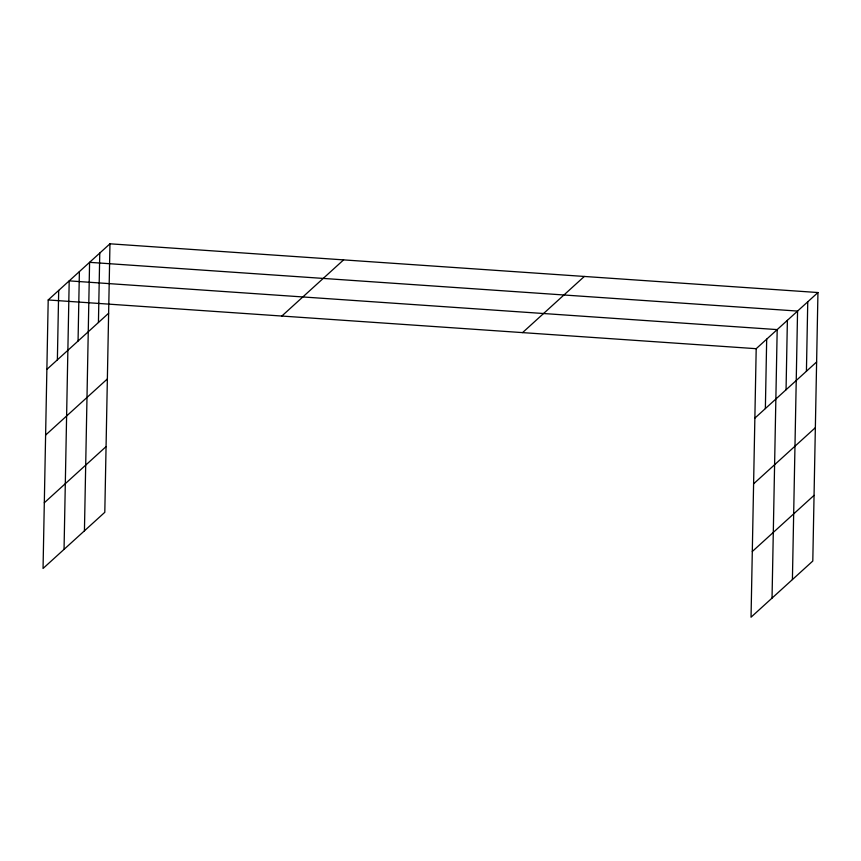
<?xml version="1.0" encoding="UTF-8"?>
<svg xmlns="http://www.w3.org/2000/svg" width="861" height="861" viewBox="0 0 861 861"><rect width="100%" height="100%" fill="white"/><g stroke="black" fill="none" stroke-linecap="round" stroke-linejoin="round"><path stroke-width="1.29" d="M109.96 243.803L48.205 299.962L43.05 568.464L104.805 512.306L109.96 243.803L817.95 292.536L812.795 561.038L751.04 617.197L756.195 348.694L817.95 292.536M57.375 359.855L58.699 290.415M64.048 549.372L69.203 280.869L777.192 329.602L772.037 598.104M78.06 341.042L79.395 271.602M84.432 530.839L89.587 262.336L797.566 311.069L792.411 579.571M98.434 322.509L99.768 253.069M765.364 408.588L766.688 339.148M786.05 389.775L787.385 320.335M806.423 371.242L807.758 301.802M46.871 369.401L108.626 313.243M45.611 435.085L107.367 378.937M44.309 502.77L106.064 446.611M281.838 316.041L343.593 259.882M522.562 332.615L584.318 276.456M754.86 418.134L816.615 361.975M753.601 483.828L815.356 427.669M752.299 551.503L814.054 495.355M48.205 299.962L756.195 348.694"/></g></svg>
